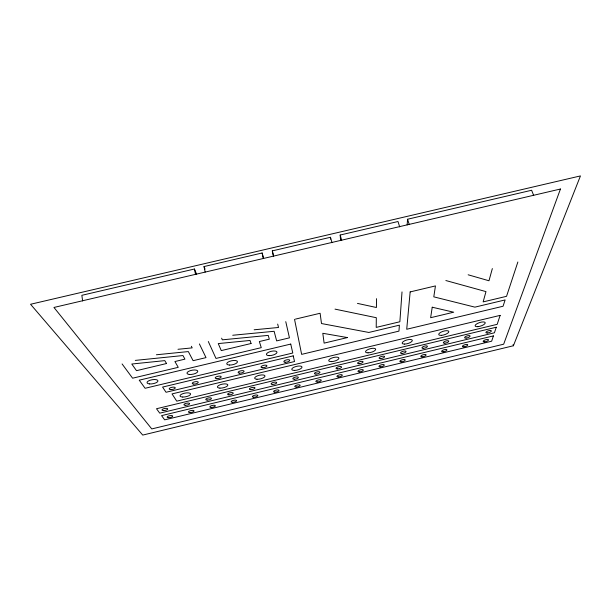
<?xml version="1.0" encoding="UTF-8"?>
<svg xmlns="http://www.w3.org/2000/svg" width="611" height="611" viewBox="0 0 611 611"><rect width="100%" height="100%" fill="white"/><g stroke="black" fill="none" stroke-linecap="round" stroke-linejoin="round"><path stroke-width="0.92" d="M376.506 298.672L376.422 307.501L357.466 303.4M402.015 291.921L399.869 321.76L376.216 327.397L376.315 317.712L335.019 309.128M407.155 224.94L407.568 219.234L531.631 190.258L533.67 195.482M492.344 268.58L488.976 280.77L468.148 274.79M517.861 262.004L506.542 296.32L483.141 301.903L485.982 291.607L445.854 280.533M513.4 345.757L580.45 175.915L30.55 304.27L142.73 435.085L513.4 345.757L513.034 344.696M295.441 319.118L320.111 313.267L321.493 323.54L368.838 332.453L399.388 325.167L398.96 331.116L301.643 354.372L294.533 319.332M205.159 272.086L204.036 266.556L262.134 252.985L263.44 258.316M196.62 274.293L194.451 269.016L81.851 295.312L82.63 300.956M273.499 256.307L272.3 250.877L330.49 237.282L331.972 242.697M340.571 240.619L340.19 235.021L397.998 221.518L399.67 226.864M135.283 360.398L182.972 355.549L184.934 359.146L174.906 361.536L178.259 367.333L132.61 378.201L122.085 363.942M156.393 354.777L188.333 351.577L193.107 360.689L206.006 357.618L199.407 343.94M177.984 349.286L192.19 347.88L191.373 346.269M232.722 335.256L274.118 331.292L276.653 340.892L289.446 337.852L285.765 321.653M254.161 329.78L278.532 327.481L277.684 324.09M208.313 341.526L215.989 358.436L261.264 347.651L259.347 341.541L269.298 339.181L268.221 335.386L222.32 339.838L221.633 338.173M204.036 266.556L205.036 269.145M407.568 219.234L409.271 224.573M340.19 235.021L341.694 240.421M272.3 250.877L273.613 256.337M262.134 252.985L263.425 258.468M194.451 269.016L195.551 274.553M330.49 237.282L330.658 239.145M410.157 291.913L406.72 329.26L503.052 306.248L505.129 299.932L474.9 307.142L433.795 296.847L435.452 285.917L410.157 291.913M432.229 307.218L430.64 317.705L453.69 312.206L432.229 307.218M493.405 335.89L491.656 341.198L164.665 419.849L161.564 415.625L493.405 335.89M496.254 327.236L494.421 332.796L159.754 413.158L156.508 408.736L496.254 327.236M500.134 315.375L497.186 324.334L176.739 401.16L172.035 393.904L500.134 315.375M560.455 189.013L503.67 344.192L151.772 428.93L53.951 307.455L560.455 189.013M293.227 355.862L162.579 387.076L166.032 392.27L294.525 361.536L293.227 355.862M166.551 363.522L136.505 370.671L131.793 364.026L164.794 360.627L166.551 363.522M251.06 343.512L221.274 350.599L218.264 343.588L250.036 340.464L251.06 343.512M290.744 344.077L139.239 380.179L145.097 388.283L292.784 353.021L290.744 344.077M347.407 337.57L324.12 343.13L322.799 333.285L347.407 337.57M484.615 341.847A2.803 0.916 -17.8 0 0 488.517 339.838A2.803 0.916 -17.8 0 0 484.386 340.258A2.803 0.916 -17.8 0 0 484.615 341.847M463.909 346.827A2.795 0.916 -17.4 0 0 467.751 344.833A2.795 0.916 -17.4 0 0 463.573 345.261A2.795 0.916 -17.4 0 0 463.909 346.827M443.158 351.814A2.788 0.924 -16.9 0 0 446.939 349.836A2.788 0.924 -16.9 0 0 442.723 350.279A2.788 0.924 -16.9 0 0 443.158 351.814M421.957 356.839A2.78 0.932 -16.5 0 0 426.104 355.014A2.78 0.932 -16.5 0 0 422.224 355.106A2.78 0.932 -16.5 0 0 421.957 356.839M401.114 361.857A2.78 0.932 -16 0 0 405.223 360.032A2.78 0.932 -16 0 0 401.282 360.139A2.78 0.932 -16 0 0 401.114 361.857M380.233 366.875A2.78 0.939 -15.5 0 0 384.296 365.065A2.78 0.939 -15.5 0 0 380.294 365.187A2.78 0.939 -15.5 0 0 380.233 366.875M359.306 371.908A2.78 0.939 -15 0 0 363.324 370.106A2.78 0.939 -15 0 0 359.26 370.243A2.78 0.939 -15 0 0 359.306 371.908M338.341 376.949A2.78 0.939 -14.5 0 0 342.313 375.162A2.78 0.939 -14.5 0 0 338.189 375.307A2.78 0.939 -14.5 0 0 338.341 376.949M317.33 381.997A2.78 0.939 -14 0 0 321.256 380.218A2.78 0.939 -14 0 0 317.071 380.378A2.78 0.939 -14 0 0 317.33 381.997M296.274 387.061A2.788 0.947 -13.5 0 0 300.161 385.289A2.788 0.947 -13.5 0 0 295.915 385.465A2.788 0.947 -13.5 0 0 296.274 387.061M274.767 392.14A2.795 0.947 -13.1 0 0 279.028 390.544A2.795 0.947 -13.1 0 0 275.118 390.398A2.795 0.947 -13.1 0 0 274.767 392.14M253.618 397.226A2.803 0.947 -12.6 0 0 257.85 395.63A2.803 0.947 -12.6 0 0 253.87 395.5A2.803 0.947 -12.6 0 0 253.618 397.226M232.432 402.321A2.811 0.947 -12.1 0 0 236.633 400.732A2.811 0.947 -12.1 0 0 232.577 400.625A2.811 0.947 -12.1 0 0 232.432 402.321M189.922 412.54A2.834 0.939 -11.1 0 0 194.069 410.966A2.834 0.939 -11.1 0 0 189.853 410.89A2.834 0.939 -11.1 0 0 189.922 412.54M168.598 417.664A2.849 0.939 -10.7 0 0 172.722 416.099A2.849 0.939 -10.7 0 0 168.43 416.045A2.849 0.939 -10.7 0 0 168.598 417.664M444.892 343.183A2.856 0.97 -17.1 0 0 448.78 341.129A2.856 0.97 -17.1 0 0 444.457 341.564A2.856 0.97 -17.1 0 0 444.892 343.183M185.377 405.307A2.91 0.993 -11 0 0 189.624 403.688A2.91 0.993 -11 0 0 185.286 403.581A2.91 0.993 -11 0 0 185.377 405.307M207.182 400.075A2.895 0.993 -11.5 0 0 211.459 398.441A2.895 0.993 -11.5 0 0 207.205 398.319A2.895 0.993 -11.5 0 0 207.182 400.075M163.519 410.554A2.925 0.985 -10.5 0 0 167.735 408.942A2.925 0.985 -10.5 0 0 163.32 408.851A2.925 0.985 -10.5 0 0 163.519 410.554M250.67 389.635A2.872 0.993 -12.5 0 0 255.001 387.993A2.872 0.993 -12.5 0 0 250.915 387.832A2.872 0.993 -12.5 0 0 250.67 389.635M228.949 394.851A2.879 0.993 -12 0 0 233.257 393.217A2.879 0.993 -12 0 0 229.087 393.072A2.879 0.993 -12 0 0 228.949 394.851M315.971 374.062A2.849 0.993 -14 0 0 319.988 372.221A2.849 0.993 -14 0 0 315.696 372.359A2.849 0.993 -14 0 0 315.971 374.062M294.395 379.24A2.856 0.993 -13.5 0 0 298.367 377.407A2.856 0.993 -13.5 0 0 294.013 377.567A2.856 0.993 -13.5 0 0 294.395 379.24M272.346 384.434A2.864 0.993 -13 0 0 276.707 382.784A2.864 0.993 -13 0 0 272.697 382.608A2.864 0.993 -13 0 0 272.346 384.434M466.155 338.082A2.864 0.962 -17.6 0 0 470.096 336.012A2.864 0.962 -17.6 0 0 465.819 336.44A2.864 0.962 -17.6 0 0 466.155 338.082M487.364 332.987A2.872 0.962 -18 0 0 491.374 330.91A2.872 0.962 -18 0 0 487.143 331.322A2.872 0.962 -18 0 0 487.364 332.987M423.171 348.323A2.849 0.978 -16.6 0 0 427.425 346.429A2.849 0.978 -16.6 0 0 423.454 346.506A2.849 0.978 -16.6 0 0 423.171 348.323M401.824 353.448A2.849 0.978 -16.1 0 0 406.032 351.569A2.849 0.978 -16.1 0 0 401.992 351.653A2.849 0.978 -16.1 0 0 401.824 353.448M380.424 358.588A2.849 0.985 -15.6 0 0 384.586 356.717A2.849 0.985 -15.6 0 0 380.485 356.816A2.849 0.985 -15.6 0 0 380.424 358.588M358.985 363.736A2.849 0.985 -15.1 0 0 363.102 361.872A2.849 0.985 -15.1 0 0 358.94 361.987A2.849 0.985 -15.1 0 0 358.985 363.736M337.501 368.891A2.849 0.985 -14.6 0 0 341.572 367.035A2.849 0.985 -14.6 0 0 337.341 367.165A2.849 0.985 -14.6 0 0 337.501 368.891M211.192 407.422A2.826 0.947 -11.6 0 0 215.377 405.849A2.826 0.947 -11.6 0 0 211.238 405.75A2.826 0.947 -11.6 0 0 211.192 407.422M477.878 326.656A5.3 1.825 -18 0 0 485.241 322.768A5.3 1.825 -18 0 0 477.405 323.494A5.3 1.825 -18 0 0 477.878 326.656M441.661 335.34A5.278 1.841 -17.2 0 0 448.833 331.49A5.278 1.841 -17.2 0 0 440.852 332.247A5.278 1.841 -17.2 0 0 441.661 335.34M404.528 344.092A5.27 1.856 -16.3 0 0 412.326 340.571A5.27 1.856 -16.3 0 0 404.902 340.663A5.27 1.856 -16.3 0 0 404.528 344.092M368.028 352.837A5.262 1.871 -15.4 0 0 375.689 349.347A5.262 1.871 -15.4 0 0 368.059 349.484A5.262 1.871 -15.4 0 0 368.028 352.837M331.406 361.613A5.262 1.879 -14.5 0 0 338.922 358.153A5.262 1.879 -14.5 0 0 331.086 358.344A5.262 1.879 -14.5 0 0 331.406 361.613M294.655 370.419A5.278 1.886 -13.6 0 0 302.017 366.997A5.278 1.886 -13.6 0 0 293.983 367.226A5.278 1.886 -13.6 0 0 294.655 370.419M256.971 379.255A5.3 1.886 -12.7 0 0 265.006 376.2A5.3 1.886 -12.7 0 0 257.514 375.818A5.3 1.886 -12.7 0 0 256.971 379.255M219.929 388.13A5.331 1.886 -11.7 0 0 227.872 385.09A5.331 1.886 -11.7 0 0 220.12 384.77A5.331 1.886 -11.7 0 0 219.929 388.13M182.75 397.043A5.377 1.879 -10.9 0 0 190.609 394.019A5.377 1.879 -10.9 0 0 182.597 393.759A5.377 1.879 -10.9 0 0 182.75 397.043M269.046 355.64A5.43 2.047 -13 0 0 277.012 352.264A5.43 2.047 -13 0 0 269.046 352.012A5.43 2.047 -13 0 0 269.046 355.64M229.629 365.05A5.461 2.047 -11.9 0 0 237.473 361.697A5.461 2.047 -11.9 0 0 229.247 361.498A5.461 2.047 -11.9 0 0 229.629 365.05M189.25 374.444A5.499 2.047 -10.9 0 0 197.773 371.534A5.499 2.047 -10.9 0 0 190.113 370.717A5.499 2.047 -10.9 0 0 189.25 374.444M149.496 383.922A5.552 2.039 -9.9 0 0 157.959 381.027A5.552 2.039 -9.9 0 0 149.993 380.279A5.552 2.039 -9.9 0 0 149.496 383.922M262.34 367.685A3.024 1.107 -12.8 0 0 266.938 365.913A3.024 1.107 -12.8 0 0 262.661 365.661A3.024 1.107 -12.8 0 0 262.34 367.685M239.535 373.138A3.032 1.107 -12.2 0 0 244.095 371.373A3.032 1.107 -12.2 0 0 239.733 371.144A3.032 1.107 -12.2 0 0 239.535 373.138M216.668 378.606A3.047 1.107 -11.6 0 0 221.197 376.85A3.047 1.107 -11.6 0 0 216.745 376.636A3.047 1.107 -11.6 0 0 216.668 378.606M193.756 384.082A3.063 1.107 -11 0 0 198.254 382.333A3.063 1.107 -11 0 0 193.71 382.142A3.063 1.107 -11 0 0 193.756 384.082M170.797 389.574A3.078 1.1 -10.5 0 0 175.258 387.832A3.078 1.1 -10.5 0 0 170.622 387.664A3.078 1.1 -10.5 0 0 170.797 389.574M285.108 362.239A3.017 1.107 -13.4 0 0 289.729 360.467A3.017 1.107 -13.4 0 0 285.543 360.192A3.017 1.107 -13.4 0 0 285.108 362.239"/></g></svg>
